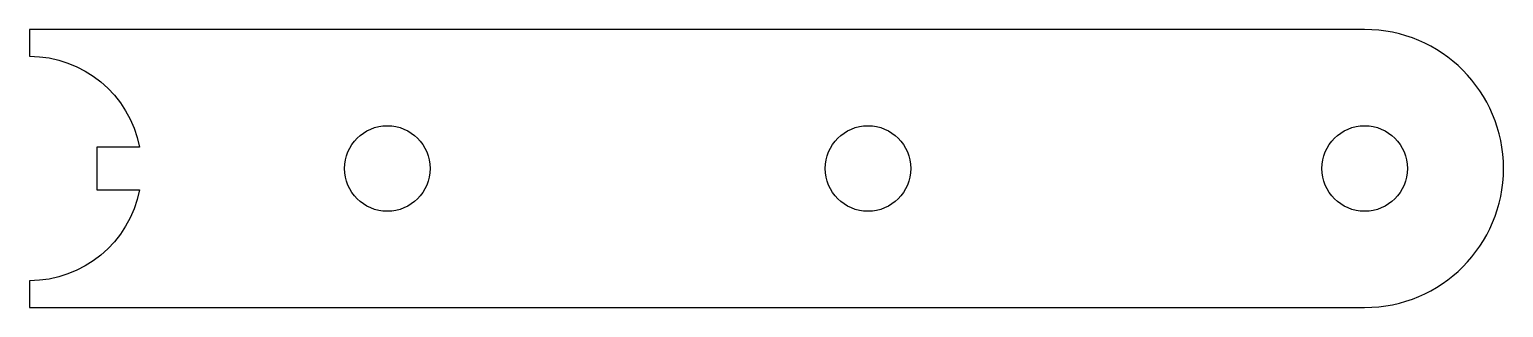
# Model space of a CAD drawing. Header units: millimetres. Extents: x 0 to 138, y -13 to 13.
import ezdxf

# ---------------------------------------------------------------- set-up
doc = ezdxf.new("R2010")
doc.units = ezdxf.units.MM
doc.layers.get('0').update_dxf_attribs({"true_color": 0xffffff})

msp = doc.modelspace()

# ---------------------------------------------------------------- linework, layer by layer
msp.add_lwpolyline([(10.31, 1.99), (6.31, 1.99), (6.31, -2.01), (10.31, -1.99, -0.359381), (0, -10.5), (0, -13), (125, -13, 1), (125, 13), (0, 13), (0, 10.5, -0.359536), (10.31, 1.99, -0.359536)], format="xyb")
for centre in [(33.5, 0), (78.5, 0), (125, 0)]:
    msp.add_circle(centre, 4)

doc.saveas('drawing.dxf')
